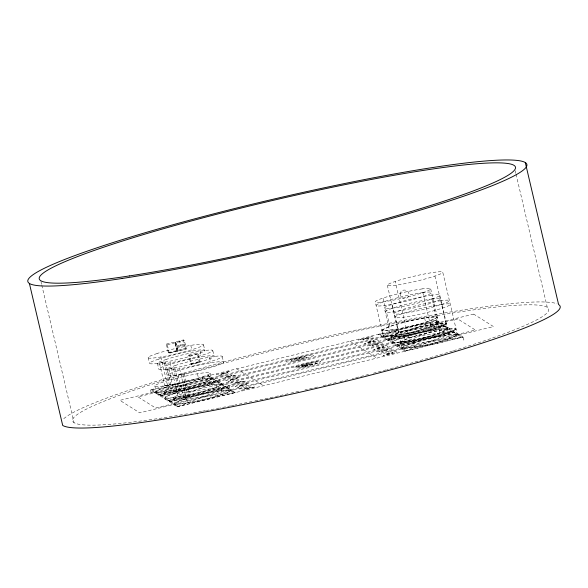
<?xml version="1.0" encoding="UTF-8"?>
<svg xmlns="http://www.w3.org/2000/svg" width="588" height="588" viewBox="0 0 588 588"><rect width="100%" height="100%" fill="white"/><g stroke="black" fill="none" stroke-linecap="round" stroke-linejoin="round"><path stroke-width="0.44" stroke-dasharray="2.94 2.21" d="M381.906 330.213C389.844 324.848 400.178 323.841 409.255 321.07C418.458 319.6 428.071 315.837 437.362 317.255C429.424 322.621 419.09 323.628 410.012 326.399C400.81 327.869 391.196 331.625 381.906 330.213L375.247 301.82M390.998 336.564C398.936 331.198 409.27 330.191 418.347 327.42C427.542 325.958 437.163 322.195 446.454 323.606C438.516 328.979 428.182 329.978 419.097 332.749C409.902 334.219 400.288 337.982 390.998 336.564L384.339 308.171M456.09 329.06C448.152 334.432 437.817 335.439 428.74 338.203C419.538 339.673 409.924 343.436 400.634 342.025C408.572 336.652 418.906 335.645 427.983 332.881C437.185 331.411 446.799 327.648 456.09 329.06L442.771 272.273A28.474 2.683 -13.2 0 0 400.854 279.69A28.474 2.683 -13.2 0 0 401.501 284.298A28.474 2.683 -13.2 0 0 442.771 272.273M383.266 335.719L381.935 330.044C398.833 322.114 418.112 318.189 436.722 316.851L437.34 317.424L438.67 323.106C421.78 331.037 402.486 334.962 383.876 336.292A28.474 2.683 -13.2 0 1 387.617 333.352L392.284 331.72A28.474 2.683 -13.2 0 1 422.75 324.186A28.474 2.683 -13.2 0 1 438.67 323.106C421.772 331.029 402.493 334.962 383.876 336.292M392.358 342.076L391.02 336.395C407.918 328.464 427.197 324.539 445.814 323.202L446.424 323.775L447.755 329.456C430.864 337.387 411.578 341.319 392.968 342.65A28.474 2.683 -13.2 0 1 396.709 339.71L401.376 338.071A28.474 2.683 -13.2 0 1 431.842 330.537L438.045 329.464A28.709 2.705 -13.2 0 1 442.566 332.316L437.318 334.035A28.709 2.705 -13.2 0 1 409.549 340.805L403.287 341.885A28.709 2.705 -13.2 0 1 398.767 339.041L404.007 337.321A28.709 2.705 -13.2 0 1 431.783 330.544A28.474 2.683 -13.2 0 1 447.755 329.456C430.857 337.387 411.578 341.312 392.968 342.65M437.34 317.424C420.442 325.355 401.163 329.28 382.545 330.618L381.935 330.044M446.424 323.775C429.527 331.706 410.248 335.638 391.637 336.968L391.02 336.395M456.06 329.236C439.162 337.159 419.883 341.091 401.273 342.422L400.663 341.849C417.561 333.925 436.833 329.993 455.45 328.663L456.06 329.236L457.39 334.91C440.508 342.841 421.214 346.773 402.604 348.103A28.474 2.683 -13.2 0 1 406.345 345.163L411.012 343.524A28.474 2.683 -13.2 0 1 441.478 335.991A28.474 2.683 -13.2 0 1 457.39 334.91C440.493 342.841 421.214 346.766 402.604 348.103M376.313 339.21L378.393 340.467L364.325 343.892L374.321 341.011L373.321 340.379L376.269 339.225M385.618 345.097L387.72 346.347L373.659 349.772L383.655 346.891L382.656 346.259L385.647 345.09M395.004 351.014L397.106 352.256L383.045 355.689L393.041 352.807L392.042 352.175L395.033 351.007M159.635 394.592L208.292 375.717L212.334 378.268L208.255 375.725M168.969 400.472L217.626 381.597L225.814 386.728L159.811 395.695L167.962 400.832M178.355 406.381L227.012 387.514L235.2 392.637L231.628 390.425M387.463 339.026L386.485 339.401L378.334 334.263L444.3 325.311L436.149 320.173L387.492 339.041M445.483 326.053L395.82 345.281L387.668 340.143L453.635 331.191L445.483 326.053L159.811 395.695M406.176 350.815L405.205 351.198L397.054 346.06L463.021 337.1L454.869 331.963L169.197 401.604L177.348 406.742M454.869 331.963L406.205 350.838M226.975 387.521L231.055 390.057L226.983 387.521M304.959 366.177L316.675 363.266L315.389 362.451L315.999 362.23L317.432 363.134L304.959 366.177L304.319 365.765L302.563 366.03A4.219 0.397 -13.2 0 1 301.879 366.001L302.93 365.633A4.219 0.397 -13.2 0 0 303.614 365.67L304.077 365.618L303.526 365.273L315.999 362.23M166.316 344.105L183.412 339.938L184.389 340.555L186.389 349.074L169.285 353.234L168.315 352.624L166.316 344.105L167.286 344.715L169.285 353.234M167.286 344.715L184.389 340.555M168.315 352.624L185.411 348.456L186.389 349.074M168.859 352.969L185.955 348.802M188.726 355.137L197.23 353.065L198.207 353.682L200.207 362.201L191.703 364.273L190.725 363.656L188.726 355.137L189.704 355.755L191.703 364.273M164.03 361.936L159.429 363.061L164.758 385.772L174.077 384.148A28.474 2.683 -13.2 0 0 201.169 377.261L205.837 375.629A28.474 2.683 -13.2 0 0 200.368 373.314A28.474 2.683 -13.2 0 0 163.809 381.877L159.135 383.508A28.474 2.683 -13.2 0 0 161.994 386.184L170.799 384.758L165.478 362.039L164.03 361.936L169.359 384.655L170.799 384.758M189.704 355.755L198.207 353.682M173.335 367.787L168.734 368.911L174.063 391.623L183.382 389.998A28.474 2.683 -13.2 0 0 210.467 383.111L215.134 381.48A28.474 2.683 -13.2 0 0 209.673 379.164A28.474 2.683 -13.2 0 0 173.107 387.727L168.44 389.359A28.474 2.683 -13.2 0 0 171.299 392.034L180.104 390.608L174.776 367.89L173.335 367.787L178.664 390.505L180.104 390.608M190.725 363.656L199.229 361.583L200.207 362.201M191.196 364.016L199.773 361.929M182.772 373.733L178.171 374.857L183.5 397.569L192.813 395.945A28.474 2.683 -13.2 0 0 219.905 389.058L224.572 387.426A28.474 2.683 -13.2 0 0 219.104 385.111A28.474 2.683 -13.2 0 0 182.545 393.673L177.877 395.305A28.474 2.683 -13.2 0 0 180.729 397.98L189.542 396.547L184.213 373.836L182.772 373.733L188.101 396.452L189.542 396.547M164.758 385.772L169.359 384.655M216.318 380.774L158.503 394.871L155.063 392.733M444.168 325.223L386.36 339.32L382.92 337.181M158.032 395.099L444.3 325.311M174.063 391.623L178.664 390.505M159.943 395.775L217.758 381.678L221.669 384.148L217.758 381.678M387.801 340.224L445.608 326.134M221.161 383.824L391.204 342.37M304.481 365.876L300.123 366.934L298.836 366.126M304.547 365.912L299.63 367.11L298.197 366.206L311.081 363.428M225.652 386.654L167.837 400.744L164.397 398.613M453.502 331.103L395.687 345.2L392.247 343.061L222.242 384.508L225.814 386.728M167.359 400.979L453.635 331.191M183.5 397.569L188.101 396.452M169.329 401.685L227.144 387.595M397.179 346.141L454.994 332.044M235.031 392.564L177.216 406.661L173.783 404.522M462.888 337.02L405.073 351.109L401.633 348.978M176.745 406.889L463.021 337.1M463.454 340.026L463.873 339.923L463.27 337.13M151.145 392.652L150.477 389.815L216.48 380.848L208.328 375.71M389.881 326.413L383.104 298.035M398.973 332.771L392.189 304.393M408.609 338.225L395.165 281.454M202.243 376.886L203.691 382.553M211.54 382.737L212.996 388.403M220.978 388.683L222.426 394.35M169.197 401.604L235.163 392.652M458.397 334.19L459.485 334.873M435.017 320.445L443.168 325.583M444.344 326.325L452.503 331.463M453.73 332.242L461.889 337.38M379.466 333.991L387.624 339.129M388.8 339.871L396.951 345.009M398.186 345.781L406.337 350.918M349.992 341.172L353.528 343.399M354.608 344.083L358.202 346.347M359.327 347.052L362.862 349.279M363.943 349.963L367.478 352.19M368.713 352.969L372.248 355.196M373.329 355.88L376.864 358.099M304.165 365.185L305.128 365.449A4.219 0.397 -13.2 0 0 307.105 365.038L309.891 364.567L304.907 365.655L305.459 366.001M236.633 368.808L240.169 371.035M241.249 371.719L244.784 373.946M245.96 374.688L249.503 376.915M250.584 377.599L254.119 379.826M255.346 380.598L258.889 382.832M259.969 383.516L263.505 385.743M200.126 362.215L199.148 361.605L197.23 353.065M177.789 351.161L176.819 350.551L174.82 342.032L175.886 342.628L177.885 351.146L176.892 350.529L174.908 342.01M212.907 378.628L216.443 380.855M207.16 375.997L215.311 381.134M216.494 381.877L224.645 387.014M225.88 387.786L234.031 392.924M151.616 389.535L159.767 394.673M160.943 395.415L169.101 400.553M170.329 401.332L178.48 406.47M158.635 394.952L150.477 389.815L436.281 320.254L436.943 323.091M154.012 392.042L154.997 392.747M515.22 170.689L515.852 173.372M516.058 174.261L547.266 307.303M439.795 295.213L446.454 323.606M434.914 276.059L449.563 338.519M443.323 329.75L444.653 335.425M430.703 288.862L437.362 317.255M431.937 298.998L439.927 333.065M433.687 324.297L435.017 329.971M422.845 292.64L430.842 326.715M424.595 317.939L425.925 323.62M413.401 341.334L414.731 347.016M403.765 335.88L405.095 341.562M387.316 285.231L401.994 347.53M400.59 342.312L401.92 347.993M394.673 329.53L396.003 335.204M390.946 336.858L392.284 342.539M381.862 330.507L383.192 336.182M222.264 356.659L223.594 362.34M228.923 385.059L230.253 390.733M212.834 350.72L214.164 356.394M219.493 379.113L220.823 384.795M209.526 357.181L210.857 362.855M216.186 385.574L217.516 391.248M203.529 344.869L204.859 350.544M210.188 373.262L211.518 378.944M200.089 351.234L201.419 356.916M206.748 379.627L208.086 385.309M190.784 345.384L192.122 351.065M197.45 373.777L198.781 379.458M183.412 339.938L185.411 348.456M175.79 342.642L177.87 351.146M179.605 368.764L187.594 402.839M170.167 362.818L178.164 396.893M166.867 369.279L168.197 374.96M173.526 397.672L174.857 403.353M160.869 356.967L168.859 391.042M157.43 363.34L158.76 369.014M164.089 391.733L165.419 397.407M148.125 357.489L149.455 363.163M154.784 385.882L156.121 391.557M40.947 281.586L41.572 284.269M41.785 285.158L74.037 422.669M453.488 350.705A244.579 23.02 -13.2 0 0 531.934 304.827A244.579 23.02 -13.2 0 0 283.423 347.831L223.109 363.347A244.579 23.02 -13.2 0 0 73.206 418.303A244.579 23.02 -13.2 0 0 189.579 413.474M452.54 350.999A244.579 23.02 -13.2 0 1 400.038 366.126M398.194 366.625A244.579 23.02 -13.2 0 1 387.066 369.617M386.198 369.845A244.579 23.02 -13.2 0 1 372.99 373.314M368.529 374.46A244.579 23.02 -13.2 0 1 352.322 378.569M347.809 379.701A244.579 23.02 -13.2 0 1 337.88 382.141M336.123 382.567A244.579 23.02 -13.2 0 1 321.967 385.963M317.505 387.022A244.579 23.02 -13.2 0 1 304.966 389.932M298.704 391.365A244.579 23.02 -13.2 0 1 288.906 393.578M288.017 393.769A244.579 23.02 -13.2 0 1 279.204 395.724M278.33 395.915A244.579 23.02 -13.2 0 1 273.89 396.878M272.979 397.076A244.579 23.02 -13.2 0 1 252.943 401.325M252.031 401.516A244.579 23.02 -13.2 0 1 234.987 404.978M234.097 405.154A244.579 23.02 -13.2 0 1 231.451 405.676M230.577 405.852A244.579 23.02 -13.2 0 1 220.169 407.874M219.317 408.035A244.579 23.02 -13.2 0 1 215.921 408.682M214.01 409.042A244.579 23.02 -13.2 0 1 206.381 410.461M205.433 410.637A244.579 23.02 -13.2 0 1 202.603 411.152M201.655 411.328A244.579 23.02 -13.2 0 1 190.497 413.313M63.761 418.715A256.294 24.123 -13.2 0 1 309.317 340.526A256.294 24.123 -13.2 0 1 557.13 303.82M400.391 293.081C398.532 298.469 407.41 300.983 408.748 295.543C410.6 290.156 401.729 287.642 400.391 293.081M228.012 375.828L225.527 377.305L224.528 376.673L220.463 377.224L222.58 378.459L236.655 375.041L225.527 377.305L231.995 375.291L228.519 376.136L228.012 375.828M237.346 381.708L234.862 383.185L233.862 382.553L229.79 383.104L231.915 384.339L245.99 380.921L234.862 383.185L241.33 381.171L237.853 382.016L237.346 381.708M246.732 387.617L244.248 389.094L243.248 388.47L239.176 389.013L241.3 390.256L255.376 386.83L244.248 389.094L250.709 387.08L247.239 387.926L246.732 387.617M369.22 337.799L366.736 339.276L366.228 338.967L362.759 339.813L369.22 337.799L370.219 338.431L374.291 337.88L372.226 336.623L358.092 340.062L369.22 337.799M378.554 343.679L376.07 345.156L375.563 344.847L372.086 345.693L378.554 343.679L379.554 344.311L383.619 343.76L381.561 342.503L367.426 345.942L378.554 343.679M387.94 349.588L385.456 351.073L384.949 350.757L381.472 351.609L387.94 349.588L388.94 350.22L393.005 349.676L390.946 348.419L376.812 351.852L387.94 349.588M300.211 357.842L298.895 358.482L304.841 356.901L302.489 356.74L300.725 357.475A9.004 0.845 -13.2 0 0 291.876 360.753A9.004 0.845 -13.2 0 0 306.987 357.394L304.922 357.732A6.431 0.603 -13.2 0 1 294.514 360.106A6.431 0.603 -13.2 0 1 298.895 358.151L300.211 357.842M221.448 374.732L218.442 375.908L216.384 374.652L230.445 371.226L220.449 374.1L221.448 374.732M230.783 380.612L227.776 381.788L225.719 380.532L239.779 377.106L229.783 379.98L230.783 380.612M240.169 386.529L237.162 387.705L235.097 386.441L249.165 383.016L239.169 385.897L240.169 386.529M157.143 353.484L152.476 355.115A28.474 2.683 -13.2 0 0 157.944 357.438A28.474 2.683 -13.2 0 0 194.51 348.868L199.178 347.236A28.474 2.683 -13.2 0 0 193.709 344.921A28.474 2.683 -13.2 0 0 157.143 353.484M158.481 359.165L153.813 360.797A28.474 2.683 -13.2 0 0 156.665 363.472L168.749 361.429A28.474 2.683 -13.2 0 0 195.841 354.549L200.508 352.918A28.474 2.683 -13.2 0 0 195.04 350.595A28.474 2.683 -13.2 0 0 158.481 359.165M166.448 359.334L161.781 360.966A28.474 2.683 -13.2 0 0 167.249 363.288A28.474 2.683 -13.2 0 0 203.808 354.718L208.475 353.087A28.474 2.683 -13.2 0 0 203.007 350.771A28.474 2.683 -13.2 0 0 166.448 359.334M167.778 365.016L163.111 366.647A28.474 2.683 -13.2 0 0 165.97 369.323L178.054 367.279A28.474 2.683 -13.2 0 0 205.146 360.4L209.813 358.768A28.474 2.683 -13.2 0 0 204.345 356.446A28.474 2.683 -13.2 0 0 167.778 365.016M175.886 365.28L171.218 366.912A28.474 2.683 -13.2 0 0 176.687 369.227A28.474 2.683 -13.2 0 0 213.246 360.664L217.913 359.033A28.474 2.683 -13.2 0 0 212.444 356.71A28.474 2.683 -13.2 0 0 175.886 365.28M177.216 370.954L172.549 372.594A28.474 2.683 -13.2 0 0 175.4 375.269L187.491 373.226A28.474 2.683 -13.2 0 0 214.576 366.346L219.243 364.707A28.474 2.683 -13.2 0 0 213.775 362.392A28.474 2.683 -13.2 0 0 177.216 370.954M165.14 387.558L160.473 389.19A28.474 2.683 -13.2 0 0 165.941 391.505A28.474 2.683 -13.2 0 0 202.5 382.942L207.167 381.311A28.474 2.683 -13.2 0 0 201.699 378.988A28.474 2.683 -13.2 0 0 165.14 387.558M174.438 393.409L169.77 395.04A28.474 2.683 -13.2 0 0 175.239 397.356A28.474 2.683 -13.2 0 0 211.805 388.793L216.472 387.161A28.474 2.683 -13.2 0 0 211.004 384.846A28.474 2.683 -13.2 0 0 174.438 393.409M183.875 399.348L179.208 400.987A28.474 2.683 -13.2 0 0 184.676 403.302A28.474 2.683 -13.2 0 0 221.235 394.739L225.902 393.107A28.474 2.683 -13.2 0 0 220.434 390.785A28.474 2.683 -13.2 0 0 183.875 399.348M166.896 386.963L161.663 388.683A28.658 2.697 -13.2 0 0 166.176 391.527L172.424 390.447A28.658 2.697 -13.2 0 0 200.148 383.692L205.381 381.972A28.658 2.697 -13.2 0 0 200.868 379.128L194.621 380.208A28.658 2.697 -13.2 0 0 166.896 386.963M176.231 392.843L170.998 394.563A28.658 2.697 -13.2 0 0 175.511 397.407L181.758 396.327A28.658 2.697 -13.2 0 0 209.475 389.565L214.716 387.852A28.658 2.697 -13.2 0 0 210.203 385.008L203.955 386.088A28.658 2.697 -13.2 0 0 176.231 392.843M185.617 398.76L180.384 400.479A28.658 2.697 -13.2 0 0 184.897 403.317L191.144 402.236A28.658 2.697 -13.2 0 0 218.861 395.481L224.094 393.762A28.658 2.697 -13.2 0 0 219.589 390.917L213.341 391.998A28.658 2.697 -13.2 0 0 185.617 398.76M394.68 331.441L389.432 333.161A28.709 2.705 -13.2 0 0 393.953 336.005L400.215 334.925A28.709 2.705 -13.2 0 0 427.99 328.155L433.231 326.436A28.709 2.705 -13.2 0 0 428.711 323.584L422.449 324.664A28.709 2.705 -13.2 0 0 394.68 331.441M413.393 343.23L408.153 344.95A28.709 2.705 -13.2 0 0 412.673 347.802L418.928 346.722A28.709 2.705 -13.2 0 0 446.704 339.945L451.951 338.225A28.709 2.705 -13.2 0 0 447.431 335.38L441.169 336.461A28.709 2.705 -13.2 0 0 413.393 343.23M227.916 372.719L224.447 373.564L224.932 373.887L220.449 374.1L227.916 372.719M370.33 341.547L366.861 342.4L374.321 341.011L369.837 341.231L370.33 341.547M237.251 378.599L233.774 379.444L234.267 379.767L229.783 379.98L237.251 378.599M379.657 347.427L376.188 348.28L383.655 346.891L379.172 347.111L379.657 347.427M246.629 384.508L243.16 385.36L243.653 385.677L239.169 385.897L246.629 384.508M389.043 353.344L385.574 354.189L393.041 352.807L388.558 353.028L389.043 353.344M184.411 344.2L175.908 346.273L176.885 346.883L185.389 344.811L184.411 344.2M473.7 314.11L119.901 400.355L139.701 412.827L493.494 326.583L473.7 314.11M457.773 318.939L137.989 396.893L155.622 408.006L475.405 330.044L457.773 318.939M422.316 288.877L416.51 289.796A28.474 2.683 -13.2 0 0 380.752 298.858A28.474 2.683 -13.2 0 0 383.633 301.806L389.44 300.887A28.474 2.683 -13.2 0 0 425.205 291.817A28.474 2.683 -13.2 0 0 422.316 288.877M423.176 292.545L417.377 293.463A28.474 2.683 -13.2 0 0 381.612 302.533A28.474 2.683 -13.2 0 0 384.501 305.481L390.3 304.562A28.474 2.683 -13.2 0 0 426.065 295.492A28.474 2.683 -13.2 0 0 423.176 292.545M431.401 295.227L425.602 296.146A28.474 2.683 -13.2 0 0 389.837 305.209A28.474 2.683 -13.2 0 0 392.725 308.156L398.524 307.237A28.474 2.683 -13.2 0 0 434.289 298.175A28.474 2.683 -13.2 0 0 431.401 295.227M432.268 298.902L426.462 299.821A28.474 2.683 -13.2 0 0 390.697 308.884A28.474 2.683 -13.2 0 0 393.585 311.831L399.384 310.912A28.474 2.683 -13.2 0 0 435.149 301.85A28.474 2.683 -13.2 0 0 432.268 298.902M441.044 300.681L435.238 301.6A28.474 2.683 -13.2 0 0 399.472 310.67A28.474 2.683 -13.2 0 0 402.361 313.617L408.16 312.698A28.474 2.683 -13.2 0 0 443.925 303.629A28.474 2.683 -13.2 0 0 441.044 300.681M441.904 304.356L436.098 305.275A28.474 2.683 -13.2 0 0 400.332 314.337A28.474 2.683 -13.2 0 0 403.221 317.285L409.027 316.366A28.474 2.683 -13.2 0 0 444.793 307.303A28.474 2.683 -13.2 0 0 441.904 304.356M180.141 341.591L179.164 340.974L180.163 345.237L181.141 345.847L180.141 341.591M299.446 367.566A13.531 1.272 -13.2 0 0 320.68 361.796A13.531 1.272 -13.2 0 0 302.798 364.545A13.531 1.272 -13.2 0 0 299.446 367.566M291.31 361.532A14.149 1.33 -13.2 0 0 313.507 355.505A14.149 1.33 -13.2 0 0 294.816 358.371A14.149 1.33 -13.2 0 0 291.31 361.532"/><path stroke-width="0.88" d="M525.305 162.567L558.6 304.54A256.294 24.123 -13.2 0 1 339.18 382.964A256.294 24.123 -13.2 0 1 62.695 425.433L29.4 283.46M129.294 275.934A244.579 23.02 -13.2 0 0 512.949 171.74A244.579 23.02 -13.2 0 0 189.806 221.375A244.579 23.02 -13.2 0 0 129.294 275.934M122.201 278.469A256.294 24.123 -13.2 0 0 524.239 169.285A256.294 24.123 -13.2 0 0 185.617 221.294A256.294 24.123 -13.2 0 0 122.201 278.469"/></g></svg>
